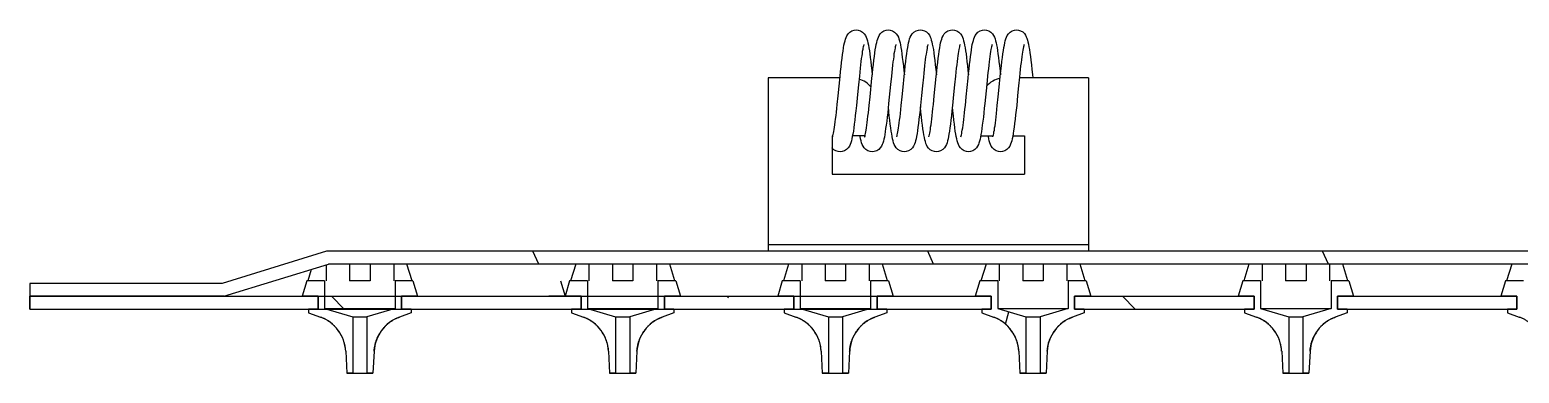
# Model space of a CAD drawing. Extents: x 0 to 1354, y -165 to 827.
# Drawn here: x 928.9 to 1045, y 630.4 to 657.1 of the extents above; entities that cross this region are included whole.
import ezdxf

# ---------------------------------------------------------------- set-up
doc = ezdxf.new("R2010")
doc.units = 0
doc.header["$LTSCALE"] = 10
doc.header["$MEASUREMENT"] = 0
doc.layers.get('0').update_dxf_attribs({"linetype": 'CONTINUOUS'})

msp = doc.modelspace()

# ---------------------------------------------------------------- linework, layer by layer
at = {"color": 7, "linetype": 'Continuous'}
for p, q in [((986.45, 653.35), (986.45, 639.85)), ((992.05, 653.35), (986.45, 653.35)), ((993.57, 653.49), (993.5, 652.81)), ((994.4, 651.87), (994.55, 653.33)), ((996.07, 653.48), (996, 652.83)), ((998.56, 653.42), (998.49, 652.74)), ((1001.07, 653.49), (1001, 652.81)), ((1001.9, 651.87), (1002.05, 653.33)), ((1003.57, 653.48), (1003.5, 652.83)), ((1006.06, 653.42), (1005.99, 652.74)), ((1011.45, 653.35), (1006.05, 653.35)), ((1011.45, 653.35), (1011.45, 639.85)), ((991.84, 651.27), (991.91, 651.95)), ((994.34, 651.21), (994.4, 651.87)), ((996, 652.83), (995.85, 651.37)), ((996.83, 651.19), (996.9, 651.87)), ((999.34, 651.27), (999.41, 651.95)), ((1001.84, 651.21), (1001.9, 651.87)), ((1003.5, 652.83), (1003.35, 651.37)), ((1004.33, 651.19), (1004.4, 651.87)), ((991.45, 648.85), (991.45, 645.85)), ((991.51, 648.85), (991.45, 648.85)), ((994.01, 648.85), (993.04, 648.85)), ((1003.04, 648.85), (1004.01, 648.85)), ((1005.54, 648.85), (1006.45, 648.85)), ((1006.45, 648.85), (1006.45, 645.85)), ((991.45, 645.85), (1006.45, 645.85)), ((1011.45, 640.35), (986.45, 640.35)), ((952.01, 639.85), (943.86, 637.35)), ((952.01, 639.85), (943.86, 637.35)), ((1064.86, 639.85), (952.01, 639.85)), ((1068.56, 639.85), (952.01, 639.85)), ((944.01, 636.35), (952.16, 638.85)), ((944.01, 636.35), (952.16, 638.85)), ((950.82, 638.44), (950.55, 637.55)), ((951.98, 638.8), (951.98, 637.55)), ((1069.41, 638.85), (952.16, 638.85)), ((953.81, 638.85), (953.81, 637.55)), ((955.41, 638.85), (955.41, 637.55)), ((957.25, 638.85), (957.25, 637.55)), ((958.68, 637.55), (958.28, 638.85)), ((971.45, 638.85), (971.05, 637.55)), ((972.48, 638.85), (972.48, 637.55)), ((974.31, 638.85), (974.31, 637.55)), ((975.91, 638.85), (975.91, 637.55)), ((977.75, 638.85), (977.75, 637.55)), ((979.18, 637.55), (978.78, 638.85)), ((988.04, 638.85), (987.64, 637.55)), ((989.07, 638.85), (989.07, 637.55)), ((990.9, 638.85), (990.9, 637.55)), ((992.5, 638.85), (992.5, 637.55)), ((994.33, 638.85), (994.33, 637.55)), ((995.76, 637.55), (995.37, 638.85)), ((1003.45, 638.85), (1003.05, 637.55)), ((1004.48, 638.85), (1004.48, 637.55)), ((1006.31, 638.85), (1006.31, 637.55)), ((1007.91, 638.85), (1007.91, 637.55)), ((1009.75, 638.85), (1009.75, 637.55)), ((1011.18, 637.55), (1010.78, 638.85)), ((1023.95, 638.85), (1023.55, 637.55)), ((1024.98, 638.85), (1024.98, 637.55)), ((1026.81, 638.85), (1026.81, 637.55)), ((1028.41, 638.85), (1028.41, 637.55)), ((1030.25, 638.85), (1030.25, 637.55)), ((1031.68, 637.55), (1031.28, 638.85)), ((1044.45, 638.85), (1044.05, 637.55)), ((943.86, 637.35), (928.86, 637.35)), ((928.86, 637.35), (928.86, 636.35)), ((928.86, 637.35), (928.86, 635.35)), ((943.86, 637.35), (928.86, 637.35)), ((950.47, 637.55), (950.11, 636.35)), ((950.47, 637.55), (950.11, 636.35)), ((951.86, 637.55), (950.47, 637.55)), ((951.86, 637.55), (950.47, 637.55)), ((951.86, 637.55), (951.86, 635.4)), ((951.86, 637.55), (951.86, 635.4)), ((955.41, 637.55), (953.81, 637.55)), ((958.75, 637.55), (957.36, 637.55)), ((957.36, 637.55), (957.36, 635.4)), ((957.36, 637.55), (957.36, 635.4)), ((958.75, 637.55), (957.36, 637.55)), ((958.75, 637.55), (959.11, 636.35)), ((958.75, 637.55), (959.11, 636.35)), ((970.25, 637.55), (970.61, 636.35)), ((970.25, 637.55), (970.61, 636.35)), ((970.97, 637.55), (970.61, 636.35)), ((970.97, 637.55), (970.61, 636.35)), ((972.36, 637.55), (970.97, 637.55)), ((972.36, 637.55), (970.97, 637.55)), ((972.36, 637.55), (972.36, 635.4)), ((972.36, 637.55), (972.36, 635.4)), ((975.91, 637.55), (974.31, 637.55)), ((979.25, 637.55), (977.86, 637.55)), ((977.86, 637.55), (977.86, 635.4)), ((977.86, 637.55), (977.86, 635.4)), ((979.25, 637.55), (977.86, 637.55)), ((979.25, 637.55), (979.61, 636.35)), ((979.25, 637.55), (979.61, 636.35)), ((987.56, 637.55), (987.2, 636.35)), ((987.56, 637.55), (987.2, 636.35)), ((988.95, 637.55), (987.56, 637.55)), ((988.95, 637.55), (987.56, 637.55)), ((988.95, 637.55), (988.95, 635.4)), ((988.95, 637.55), (988.95, 635.4)), ((992.5, 637.55), (990.9, 637.55)), ((995.84, 637.55), (994.45, 637.55)), ((994.45, 637.55), (994.45, 635.4)), ((994.45, 637.55), (994.45, 635.4)), ((995.84, 637.55), (994.45, 637.55)), ((995.84, 637.55), (996.2, 636.35)), ((995.84, 637.55), (996.2, 636.35)), ((1002.97, 637.55), (1002.61, 636.35)), ((1002.97, 637.55), (1002.61, 636.35)), ((1004.36, 637.55), (1002.97, 637.55)), ((1004.36, 637.55), (1002.97, 637.55)), ((1004.36, 637.55), (1004.36, 635.4)), ((1004.36, 637.55), (1004.36, 635.4)), ((1007.91, 637.55), (1006.31, 637.55)), ((1011.25, 637.55), (1009.86, 637.55)), ((1009.86, 637.55), (1009.86, 635.4)), ((1009.86, 637.55), (1009.86, 635.4)), ((1011.25, 637.55), (1009.86, 637.55)), ((1011.25, 637.55), (1011.61, 636.35)), ((1011.25, 637.55), (1011.61, 636.35)), ((1023.47, 637.55), (1023.11, 636.35)), ((1023.47, 637.55), (1023.11, 636.35)), ((1024.86, 637.55), (1023.47, 637.55)), ((1024.86, 637.55), (1023.47, 637.55)), ((1024.86, 637.55), (1024.86, 635.4)), ((1024.86, 637.55), (1024.86, 635.4)), ((1028.41, 637.55), (1026.81, 637.55)), ((1031.75, 637.55), (1030.36, 637.55)), ((1030.36, 637.55), (1030.36, 635.4)), ((1030.36, 637.55), (1030.36, 635.4)), ((1031.75, 637.55), (1030.36, 637.55)), ((1031.75, 637.55), (1032.11, 636.35)), ((1031.75, 637.55), (1032.11, 636.35)), ((1043.97, 637.55), (1043.61, 636.35)), ((1043.97, 637.55), (1043.61, 636.35)), ((1045.36, 637.55), (1043.97, 637.55)), ((1045.36, 637.55), (1043.97, 637.55)), ((928.86, 636.35), (951.36, 636.35)), ((928.86, 635.35), (928.86, 636.35)), ((944.01, 636.35), (928.86, 636.35)), ((928.86, 636.35), (951.36, 636.35)), ((948.86, 636.35), (962.86, 636.35)), ((948.86, 636.35), (962.86, 636.35)), ((951.36, 636.35), (950.11, 636.35)), ((951.36, 636.35), (951.36, 635.35)), ((951.36, 635.35), (951.36, 636.35)), ((951.36, 635.35), (951.36, 636.35)), ((957.86, 636.35), (957.86, 635.35)), ((959.11, 636.35), (957.86, 636.35)), ((957.86, 636.35), (971.86, 636.35)), ((957.86, 635.35), (957.86, 636.35)), ((957.86, 635.35), (957.86, 636.35)), ((957.86, 636.35), (971.86, 636.35)), ((970.61, 636.35), (969.36, 636.35)), ((969.36, 636.35), (983.36, 636.35)), ((969.36, 636.35), (983.36, 636.35)), ((971.86, 636.35), (970.61, 636.35)), ((971.86, 636.35), (971.86, 635.35)), ((971.86, 635.35), (971.86, 636.35)), ((971.86, 635.35), (971.86, 636.35)), ((978.36, 636.35), (978.36, 635.35)), ((979.61, 636.35), (978.36, 636.35)), ((978.36, 636.35), (992.36, 636.35)), ((978.36, 635.35), (978.36, 636.35)), ((978.36, 635.35), (978.36, 636.35)), ((978.36, 636.35), (992.36, 636.35)), ((988.45, 636.35), (987.2, 636.35)), ((988.45, 636.35), (988.45, 635.35)), ((988.45, 635.35), (988.45, 636.35)), ((988.45, 635.35), (988.45, 636.35)), ((989.86, 636.35), (1003.86, 636.35)), ((989.86, 636.35), (1003.86, 636.35)), ((994.95, 636.35), (994.95, 635.35)), ((996.2, 636.35), (994.95, 636.35)), ((994.95, 635.35), (994.95, 636.35)), ((994.95, 635.35), (994.95, 636.35)), ((1003.86, 636.35), (1002.61, 636.35)), ((1003.86, 636.35), (1003.86, 635.35)), ((1003.86, 635.35), (1003.86, 636.35)), ((1003.86, 635.35), (1003.86, 636.35)), ((1010.36, 636.35), (1010.36, 635.35)), ((1011.61, 636.35), (1010.36, 636.35)), ((1010.36, 636.35), (1024.36, 636.35)), ((1010.36, 635.35), (1010.36, 636.35)), ((1010.36, 635.35), (1010.36, 636.35)), ((1010.36, 636.35), (1024.36, 636.35)), ((1024.36, 636.35), (1023.11, 636.35)), ((1024.36, 636.35), (1024.36, 635.35)), ((1024.36, 635.35), (1024.36, 636.35)), ((1024.36, 635.35), (1024.36, 636.35)), ((1030.86, 636.35), (1030.86, 635.35)), ((1032.11, 636.35), (1030.86, 636.35)), ((1030.86, 636.35), (1044.86, 636.35)), ((1030.86, 635.35), (1030.86, 636.35)), ((1030.86, 635.35), (1030.86, 636.35)), ((1030.86, 636.35), (1044.86, 636.35)), ((1044.86, 636.35), (1043.61, 636.35)), ((1044.86, 636.35), (1044.86, 635.35)), ((1044.86, 635.35), (1044.86, 636.35)), ((1044.86, 635.35), (1044.86, 636.35)), ((928.86, 635.35), (951.36, 635.35)), ((928.86, 635.35), (951.36, 635.35)), ((948.86, 635.35), (962.86, 635.35)), ((948.86, 635.35), (962.86, 635.35)), ((951.36, 635.35), (950.61, 635.35)), ((950.61, 635.35), (950.61, 635.05)), ((950.61, 635.35), (950.61, 635.05)), ((950.61, 635.05), (951.54, 634.72)), ((950.61, 635.05), (951.54, 634.72)), ((951.86, 635.4), (954.06, 634.74)), ((951.86, 635.4), (954.06, 634.74)), ((951.86, 635.4), (957.36, 635.4)), ((954.06, 634.74), (954.06, 630.35)), ((954.06, 634.74), (954.06, 630.35)), ((954.06, 634.74), (955.16, 634.74)), ((957.36, 635.4), (955.16, 634.74)), ((957.36, 635.4), (955.16, 634.74)), ((955.16, 634.74), (955.16, 630.35)), ((955.16, 634.74), (955.16, 630.35)), ((958.61, 635.05), (957.69, 634.72)), ((958.61, 635.05), (957.69, 634.72)), ((958.61, 635.35), (957.86, 635.35)), ((957.86, 635.35), (971.86, 635.35)), ((957.86, 635.35), (971.86, 635.35)), ((958.61, 635.35), (958.61, 635.05)), ((958.61, 635.35), (958.61, 635.05)), ((969.36, 635.35), (983.36, 635.35)), ((969.36, 635.35), (983.36, 635.35)), ((971.86, 635.35), (971.11, 635.35)), ((971.11, 635.35), (971.11, 635.05)), ((971.11, 635.35), (971.11, 635.05)), ((971.11, 635.05), (972.04, 634.72)), ((971.11, 635.05), (972.04, 634.72)), ((972.36, 635.4), (974.56, 634.74)), ((972.36, 635.4), (974.56, 634.74)), ((972.36, 635.4), (977.86, 635.4)), ((974.56, 634.74), (974.56, 630.35)), ((974.56, 634.74), (974.56, 630.35)), ((974.56, 634.74), (975.66, 634.74)), ((977.86, 635.4), (975.66, 634.74)), ((977.86, 635.4), (975.66, 634.74)), ((975.66, 634.74), (975.66, 630.35)), ((975.66, 634.74), (975.66, 630.35)), ((979.11, 635.05), (978.19, 634.72)), ((979.11, 635.05), (978.19, 634.72)), ((979.11, 635.35), (978.36, 635.35)), ((978.36, 635.35), (992.36, 635.35)), ((978.36, 635.35), (992.36, 635.35)), ((979.11, 635.35), (979.11, 635.05)), ((979.11, 635.35), (979.11, 635.05)), ((988.45, 635.35), (987.7, 635.35)), ((987.7, 635.35), (987.7, 635.05)), ((987.7, 635.35), (987.7, 635.05)), ((987.7, 635.05), (988.62, 634.72)), ((987.7, 635.05), (988.62, 634.72)), ((988.95, 635.4), (991.15, 634.74)), ((988.95, 635.4), (991.15, 634.74)), ((988.95, 635.4), (994.45, 635.4)), ((989.86, 635.35), (1003.86, 635.35)), ((989.86, 635.35), (1003.86, 635.35)), ((991.15, 634.74), (991.15, 630.35)), ((991.15, 634.74), (991.15, 630.35)), ((991.15, 634.74), (992.25, 634.74)), ((994.45, 635.4), (992.25, 634.74)), ((994.45, 635.4), (992.25, 634.74)), ((992.25, 634.74), (992.25, 630.35)), ((992.25, 634.74), (992.25, 630.35)), ((995.7, 635.05), (994.78, 634.72)), ((995.7, 635.05), (994.78, 634.72)), ((995.7, 635.35), (994.95, 635.35)), ((995.7, 635.35), (995.7, 635.05)), ((995.7, 635.35), (995.7, 635.05)), ((1003.86, 635.35), (1003.11, 635.35)), ((1003.11, 635.35), (1003.11, 635.05)), ((1003.11, 635.35), (1003.11, 635.05)), ((1003.11, 635.05), (1004.04, 634.72)), ((1003.11, 635.05), (1004.04, 634.72)), ((1004.36, 635.4), (1006.56, 634.74)), ((1004.36, 635.4), (1006.56, 634.74)), ((1004.36, 635.4), (1009.86, 635.4)), ((1006.56, 634.74), (1006.56, 630.35)), ((1006.56, 634.74), (1006.56, 630.35)), ((1006.56, 634.74), (1007.66, 634.74)), ((1009.86, 635.4), (1007.66, 634.74)), ((1009.86, 635.4), (1007.66, 634.74)), ((1007.66, 634.74), (1007.66, 630.35)), ((1007.66, 634.74), (1007.66, 630.35)), ((1011.11, 635.05), (1010.19, 634.72)), ((1011.11, 635.05), (1010.19, 634.72)), ((1011.11, 635.35), (1010.36, 635.35)), ((1010.36, 635.35), (1024.36, 635.35)), ((1010.36, 635.35), (1024.36, 635.35)), ((1011.11, 635.35), (1011.11, 635.05)), ((1011.11, 635.35), (1011.11, 635.05)), ((1024.36, 635.35), (1023.61, 635.35)), ((1023.61, 635.35), (1023.61, 635.05)), ((1023.61, 635.35), (1023.61, 635.05)), ((1023.61, 635.05), (1024.54, 634.72)), ((1023.61, 635.05), (1024.54, 634.72)), ((1024.86, 635.4), (1027.06, 634.74)), ((1024.86, 635.4), (1027.06, 634.74)), ((1024.86, 635.4), (1030.36, 635.4)), ((1027.06, 634.74), (1027.06, 630.35)), ((1027.06, 634.74), (1027.06, 630.35)), ((1027.06, 634.74), (1028.16, 634.74)), ((1030.36, 635.4), (1028.16, 634.74)), ((1030.36, 635.4), (1028.16, 634.74)), ((1028.16, 634.74), (1028.16, 630.35)), ((1028.16, 634.74), (1028.16, 630.35)), ((1031.61, 635.05), (1030.69, 634.72)), ((1031.61, 635.05), (1030.69, 634.72)), ((1031.61, 635.35), (1030.86, 635.35)), ((1030.86, 635.35), (1044.86, 635.35)), ((1030.86, 635.35), (1044.86, 635.35)), ((1031.61, 635.35), (1031.61, 635.05)), ((1031.61, 635.35), (1031.61, 635.05)), ((1044.86, 635.35), (1044.11, 635.35)), ((1044.11, 635.35), (1044.11, 635.05)), ((1044.11, 635.35), (1044.11, 635.05)), ((1044.11, 635.05), (1045.04, 634.72)), ((1044.11, 635.05), (1045.04, 634.72)), ((953.51, 632.06), (953.59, 630.35)), ((953.51, 632.06), (953.59, 630.35)), ((955.72, 632.06), (955.63, 630.35)), ((955.72, 632.06), (955.63, 630.35)), ((974.01, 632.06), (974.09, 630.35)), ((974.01, 632.06), (974.09, 630.35)), ((976.22, 632.06), (976.13, 630.35)), ((976.22, 632.06), (976.13, 630.35)), ((990.59, 632.06), (990.68, 630.35)), ((990.59, 632.06), (990.68, 630.35)), ((992.81, 632.06), (992.72, 630.35)), ((992.81, 632.06), (992.72, 630.35)), ((1006.01, 632.06), (1006.09, 630.35)), ((1006.01, 632.06), (1006.09, 630.35)), ((1008.22, 632.06), (1008.13, 630.35)), ((1008.22, 632.06), (1008.13, 630.35)), ((1026.51, 632.06), (1026.59, 630.35)), ((1026.51, 632.06), (1026.59, 630.35)), ((1028.72, 632.06), (1028.63, 630.35)), ((1028.72, 632.06), (1028.63, 630.35)), ((954.06, 630.35), (953.59, 630.35)), ((953.59, 630.35), (955.63, 630.35)), ((955.63, 630.35), (955.16, 630.35)), ((974.56, 630.35), (974.09, 630.35)), ((974.09, 630.35), (976.13, 630.35)), ((976.13, 630.35), (975.66, 630.35)), ((991.15, 630.35), (990.68, 630.35)), ((990.68, 630.35), (992.72, 630.35)), ((992.72, 630.35), (992.25, 630.35)), ((1006.56, 630.35), (1006.09, 630.35)), ((1006.09, 630.35), (1008.13, 630.35)), ((1008.13, 630.35), (1007.66, 630.35)), ((1027.06, 630.35), (1026.59, 630.35)), ((1026.59, 630.35), (1028.63, 630.35)), ((1028.63, 630.35), (1028.16, 630.35))]:
    msp.add_line(p, q, dxfattribs=at)
at = {"color": 2, "linetype": 'Continuous'}
for p, q in [((968.56, 638.85), (968.09, 639.85)), ((999.36, 638.85), (998.9, 639.85)), ((1030.17, 638.85), (1029.7, 639.85)), ((952.39, 636.35), (953.39, 635.35)), ((983.24, 636.35), (983.36, 636.23)), ((1014.08, 636.35), (1015.08, 635.35)), ((1004.96, 634.18), (1005.22, 635.14))]:
    msp.add_line(p, q, dxfattribs=at)
at = {"color": 7, "linetype": 'Continuous'}
for points in [[(992.06, 653.47), (992.1, 653.85), (992.14, 654.21), (992.18, 654.56), (992.22, 654.88), (992.26, 655.18), (992.3, 655.44), (992.34, 655.68), (992.37, 655.89), (992.41, 656.08), (992.45, 656.24), (992.49, 656.38), (992.54, 656.51), (992.6, 656.64), (992.69, 656.78), (992.82, 656.91), (992.98, 657.02), (993.17, 657.08), (993.33, 657.09)], [(993.33, 657.09), (993.48, 657.08), (993.66, 657.02), (993.82, 656.92), (993.95, 656.79), (994.05, 656.65), (994.11, 656.52), (994.16, 656.39), (994.2, 656.25), (994.24, 656.09), (994.28, 655.91), (994.31, 655.7), (994.35, 655.47), (994.39, 655.22), (994.42, 654.94), (994.46, 654.63), (994.5, 654.3), (994.54, 653.94), (994.58, 653.58)], [(994.55, 653.33), (994.59, 653.7), (994.63, 654.06), (994.66, 654.4), (994.7, 654.73), (994.74, 655.02), (994.78, 655.3), (994.81, 655.54), (994.85, 655.76), (994.88, 655.95), (994.92, 656.12), (994.96, 656.27), (995, 656.4), (995.05, 656.53), (995.11, 656.66), (995.2, 656.79), (995.32, 656.92), (995.48, 657.02), (995.67, 657.08), (995.83, 657.09)], [(995.83, 657.09), (995.98, 657.08), (996.16, 657.02), (996.32, 656.92), (996.45, 656.79), (996.54, 656.65), (996.61, 656.52), (996.66, 656.39), (996.7, 656.25), (996.74, 656.09), (996.77, 655.92), (996.81, 655.71), (996.85, 655.49), (996.88, 655.23), (996.92, 654.95), (996.96, 654.64), (997, 654.29), (997.04, 653.91), (997.08, 653.58)], [(997.06, 653.47), (997.11, 653.89), (997.15, 654.28), (997.19, 654.63), (997.23, 654.94), (997.27, 655.23), (997.3, 655.48), (997.34, 655.71), (997.38, 655.91), (997.41, 656.09), (997.45, 656.25), (997.49, 656.39), (997.54, 656.52), (997.61, 656.65), (997.7, 656.79), (997.83, 656.92), (997.99, 657.02), (998.17, 657.08), (998.33, 657.09)], [(998.33, 657.09), (998.48, 657.08), (998.65, 657.02), (998.81, 656.93), (998.94, 656.81), (999.03, 656.68), (999.09, 656.56), (999.14, 656.44), (999.18, 656.3), (999.22, 656.15), (999.26, 655.98), (999.3, 655.78), (999.34, 655.56), (999.37, 655.31), (999.41, 655.03), (999.45, 654.72), (999.49, 654.38), (999.53, 654.01), (999.58, 653.58)], [(999.56, 653.47), (999.6, 653.85), (999.64, 654.21), (999.68, 654.56), (999.72, 654.88), (999.76, 655.18), (999.8, 655.44), (999.84, 655.68), (999.87, 655.89), (999.91, 656.08), (999.95, 656.24), (999.99, 656.38), (1000.04, 656.51), (1000.1, 656.64), (1000.19, 656.78), (1000.32, 656.91), (1000.48, 657.02), (1000.67, 657.08), (1000.83, 657.09)], [(1000.83, 657.09), (1000.98, 657.08), (1001.16, 657.02), (1001.32, 656.92), (1001.45, 656.79), (1001.55, 656.65), (1001.61, 656.52), (1001.66, 656.39), (1001.7, 656.25), (1001.74, 656.09), (1001.78, 655.91), (1001.81, 655.7), (1001.85, 655.47), (1001.89, 655.22), (1001.92, 654.94), (1001.96, 654.63), (1002, 654.3), (1002.04, 653.94), (1002.08, 653.58)], [(1002.05, 653.33), (1002.09, 653.7), (1002.13, 654.06), (1002.16, 654.4), (1002.2, 654.73), (1002.24, 655.02), (1002.28, 655.3), (1002.31, 655.54), (1002.35, 655.76), (1002.38, 655.95), (1002.42, 656.12), (1002.46, 656.27), (1002.5, 656.4), (1002.55, 656.53), (1002.61, 656.66), (1002.7, 656.79), (1002.82, 656.92), (1002.98, 657.02), (1003.17, 657.08), (1003.33, 657.09)], [(1003.33, 657.09), (1003.48, 657.08), (1003.66, 657.02), (1003.82, 656.92), (1003.95, 656.79), (1004.04, 656.65), (1004.11, 656.52), (1004.16, 656.39), (1004.2, 656.25), (1004.24, 656.09), (1004.27, 655.92), (1004.31, 655.71), (1004.35, 655.49), (1004.38, 655.23), (1004.42, 654.95), (1004.46, 654.64), (1004.5, 654.29), (1004.54, 653.91), (1004.58, 653.58)], [(1004.56, 653.47), (1004.61, 653.89), (1004.65, 654.28), (1004.69, 654.63), (1004.73, 654.94), (1004.77, 655.23), (1004.8, 655.48), (1004.84, 655.71), (1004.88, 655.91), (1004.91, 656.09), (1004.95, 656.25), (1004.99, 656.39), (1005.04, 656.52), (1005.11, 656.65), (1005.2, 656.79), (1005.33, 656.92), (1005.49, 657.02), (1005.67, 657.08), (1005.83, 657.09)], [(1005.83, 657.09), (1005.98, 657.08), (1006.15, 657.02), (1006.31, 656.93), (1006.44, 656.81), (1006.53, 656.68), (1006.59, 656.56), (1006.64, 656.44), (1006.68, 656.3), (1006.72, 656.15), (1006.76, 655.98), (1006.8, 655.78), (1006.84, 655.56), (1006.87, 655.31), (1006.91, 655.03), (1006.95, 654.72), (1006.99, 654.38), (1007.03, 654.01), (1007.07, 653.62), (1007.1, 653.35)], [(993.92, 655.94), (993.92, 655.94), (993.91, 655.91), (993.89, 655.85), (993.87, 655.77), (993.85, 655.67), (993.83, 655.55), (993.8, 655.4), (993.78, 655.24), (993.75, 655.06), (993.72, 654.85), (993.69, 654.62), (993.66, 654.37), (993.63, 654.1), (993.6, 653.81), (993.57, 653.49)], [(996.42, 655.94), (996.42, 655.94), (996.41, 655.91), (996.39, 655.86), (996.37, 655.78), (996.35, 655.67), (996.33, 655.55), (996.3, 655.4), (996.27, 655.22), (996.25, 655.03), (996.22, 654.82), (996.19, 654.59), (996.16, 654.34), (996.13, 654.07), (996.1, 653.78), (996.07, 653.48)], [(998.92, 655.94), (998.92, 655.94), (998.91, 655.9), (998.89, 655.84), (998.87, 655.76), (998.85, 655.65), (998.82, 655.52), (998.8, 655.36), (998.77, 655.19), (998.74, 654.99), (998.71, 654.77), (998.68, 654.54), (998.65, 654.29), (998.62, 654.01), (998.59, 653.72), (998.56, 653.42)], [(1001.42, 655.94), (1001.42, 655.94), (1001.41, 655.91), (1001.39, 655.85), (1001.37, 655.77), (1001.35, 655.67), (1001.33, 655.55), (1001.3, 655.4), (1001.28, 655.24), (1001.25, 655.06), (1001.22, 654.85), (1001.19, 654.62), (1001.16, 654.37), (1001.13, 654.1), (1001.1, 653.81), (1001.07, 653.49)], [(1003.92, 655.94), (1003.92, 655.94), (1003.91, 655.91), (1003.89, 655.86), (1003.87, 655.78), (1003.85, 655.67), (1003.83, 655.55), (1003.8, 655.4), (1003.77, 655.22), (1003.75, 655.03), (1003.72, 654.82), (1003.69, 654.59), (1003.66, 654.34), (1003.63, 654.07), (1003.6, 653.78), (1003.57, 653.48)], [(1006.42, 655.94), (1006.42, 655.94), (1006.41, 655.9), (1006.39, 655.84), (1006.37, 655.76), (1006.35, 655.65), (1006.32, 655.52), (1006.3, 655.36), (1006.27, 655.19), (1006.24, 654.99), (1006.21, 654.77), (1006.18, 654.54), (1006.15, 654.29), (1006.12, 654.01), (1006.09, 653.72), (1006.06, 653.42)], [(991.91, 651.95), (991.99, 652.7), (992.06, 653.47)], [(996.9, 651.87), (996.98, 652.63), (997.06, 653.47)], [(999.41, 651.95), (999.49, 652.7), (999.56, 653.47)], [(1004.4, 651.87), (1004.48, 652.63), (1004.56, 653.47)], [(993.5, 652.81), (993.42, 652.05), (993.34, 651.21)], [(998.49, 652.74), (998.41, 651.99), (998.34, 651.21)], [(1001, 652.81), (1000.92, 652.05), (1000.84, 651.21)], [(1005.99, 652.74), (1005.91, 651.99), (1005.84, 651.21)], [(991.51, 648.85), (991.53, 648.93), (991.56, 649.04), (991.58, 649.18), (991.61, 649.33), (991.63, 649.51), (991.66, 649.7), (991.69, 649.92), (991.72, 650.15), (991.75, 650.41), (991.78, 650.68), (991.81, 650.97), (991.84, 651.27)], [(993.34, 651.21), (993.29, 650.79), (993.25, 650.41), (993.21, 650.06), (993.17, 649.74), (993.13, 649.46), (993.1, 649.21), (993.06, 648.98)], [(994.01, 648.83), (994.03, 648.91), (994.05, 649.01), (994.07, 649.14), (994.1, 649.29), (994.13, 649.47), (994.16, 649.66), (994.18, 649.87), (994.21, 650.11), (994.24, 650.36), (994.27, 650.63), (994.3, 650.91), (994.34, 651.21)], [(995.85, 651.37), (995.81, 651), (995.78, 650.64), (995.74, 650.29), (995.7, 649.97), (995.66, 649.67), (995.62, 649.4), (995.59, 649.15), (995.55, 648.93), (995.52, 648.74), (995.48, 648.57), (995.44, 648.42), (995.4, 648.28), (995.35, 648.16), (995.29, 648.03), (995.2, 647.9), (995.08, 647.77), (994.92, 647.67), (994.73, 647.61), (994.58, 647.59)], [(997.08, 647.59), (996.92, 647.61), (996.74, 647.67), (996.58, 647.77), (996.45, 647.9), (996.36, 648.04), (996.29, 648.17), (996.24, 648.3), (996.2, 648.44), (996.16, 648.6), (996.13, 648.78), (996.09, 648.99), (996.05, 649.21), (996.02, 649.47), (995.98, 649.75), (995.94, 650.05), (995.9, 650.38), (995.86, 650.74), (995.83, 651.11)], [(996.48, 648.75), (996.48, 648.75), (996.49, 648.78), (996.51, 648.84), (996.53, 648.92), (996.55, 649.02), (996.57, 649.14), (996.6, 649.29), (996.62, 649.45), (996.65, 649.63), (996.68, 649.84), (996.71, 650.07), (996.74, 650.32), (996.77, 650.59), (996.8, 650.88), (996.83, 651.19)], [(998.34, 651.21), (998.3, 650.83), (998.26, 650.47), (998.22, 650.13), (998.18, 649.81), (998.14, 649.51), (998.1, 649.24), (998.07, 649.01), (998.03, 648.8), (997.99, 648.61), (997.95, 648.45), (997.91, 648.31), (997.86, 648.18), (997.8, 648.04), (997.71, 647.91), (997.58, 647.77), (997.41, 647.67), (997.23, 647.61), (997.08, 647.59)], [(999.58, 647.59), (999.42, 647.61), (999.24, 647.67), (999.09, 647.76), (998.96, 647.88), (998.87, 648.01), (998.81, 648.13), (998.76, 648.25), (998.72, 648.39), (998.68, 648.54), (998.64, 648.71), (998.6, 648.91), (998.57, 649.13), (998.53, 649.38), (998.49, 649.66), (998.45, 649.97), (998.41, 650.31), (998.37, 650.67), (998.33, 651.11)], [(998.98, 648.75), (998.98, 648.75), (999, 648.79), (999.01, 648.85), (999.03, 648.93), (999.06, 649.04), (999.08, 649.18), (999.11, 649.33), (999.13, 649.51), (999.16, 649.7), (999.19, 649.92), (999.22, 650.15), (999.25, 650.41), (999.28, 650.68), (999.31, 650.97), (999.34, 651.27)], [(1000.84, 651.21), (1000.79, 650.79), (1000.75, 650.41), (1000.71, 650.06), (1000.67, 649.74), (1000.63, 649.46), (1000.6, 649.21), (1000.56, 648.98), (1000.52, 648.78), (1000.49, 648.6), (1000.45, 648.44), (1000.41, 648.3), (1000.36, 648.17), (1000.29, 648.04), (1000.2, 647.9), (1000.07, 647.77), (999.91, 647.67), (999.73, 647.61), (999.58, 647.59)], [(1002.08, 647.59), (1001.92, 647.61), (1001.74, 647.67), (1001.58, 647.77), (1001.45, 647.9), (1001.36, 648.04), (1001.29, 648.17), (1001.24, 648.3), (1001.2, 648.44), (1001.16, 648.6), (1001.13, 648.78), (1001.09, 648.98), (1001.05, 649.21), (1001.02, 649.46), (1000.98, 649.74), (1000.94, 650.06), (1000.9, 650.4), (1000.86, 650.79), (1000.83, 651.11)], [(1001.48, 648.75), (1001.48, 648.75), (1001.49, 648.77), (1001.51, 648.83), (1001.53, 648.91), (1001.55, 649.01), (1001.57, 649.14), (1001.6, 649.29), (1001.63, 649.47), (1001.66, 649.66), (1001.68, 649.87), (1001.71, 650.11), (1001.74, 650.36), (1001.77, 650.63), (1001.8, 650.91), (1001.84, 651.21)], [(1003.35, 651.37), (1003.31, 651), (1003.28, 650.64), (1003.24, 650.29), (1003.2, 649.97), (1003.16, 649.67), (1003.12, 649.4), (1003.09, 649.15), (1003.05, 648.93)], [(1004.01, 648.84), (1004.03, 648.92), (1004.05, 649.02), (1004.07, 649.14), (1004.1, 649.29), (1004.12, 649.45), (1004.15, 649.63), (1004.18, 649.84), (1004.21, 650.07), (1004.24, 650.32), (1004.27, 650.59), (1004.3, 650.88), (1004.33, 651.19)], [(1005.84, 651.21), (1005.8, 650.83), (1005.76, 650.47), (1005.72, 650.13), (1005.68, 649.81), (1005.64, 649.51), (1005.6, 649.24), (1005.57, 649.01)], [(991.48, 648.75), (991.48, 648.75), (991.5, 648.79), (991.51, 648.85)], [(993.06, 648.98), (993.02, 648.78), (992.99, 648.6), (992.95, 648.44), (992.91, 648.3), (992.86, 648.17), (992.79, 648.04), (992.7, 647.9), (992.57, 647.77), (992.41, 647.67), (992.23, 647.61), (992.08, 647.59)], [(994.58, 647.59), (994.42, 647.61), (994.24, 647.67), (994.08, 647.77), (993.95, 647.9), (993.86, 648.04), (993.79, 648.17), (993.74, 648.3), (993.7, 648.44), (993.66, 648.6), (993.63, 648.78), (993.61, 648.85)], [(993.98, 648.75), (993.98, 648.75), (993.99, 648.77), (994.01, 648.83)], [(1003.05, 648.93), (1003.02, 648.74), (1002.98, 648.57), (1002.94, 648.42), (1002.9, 648.28), (1002.85, 648.16), (1002.79, 648.03), (1002.7, 647.9), (1002.58, 647.77), (1002.42, 647.67), (1002.23, 647.61), (1002.08, 647.59)], [(1004.58, 647.59), (1004.42, 647.61), (1004.24, 647.67), (1004.08, 647.77), (1003.95, 647.9), (1003.86, 648.04), (1003.79, 648.17), (1003.74, 648.3), (1003.7, 648.44), (1003.66, 648.6), (1003.63, 648.78), (1003.61, 648.85)], [(1003.98, 648.75), (1003.98, 648.75), (1003.99, 648.78), (1004.01, 648.84)], [(1005.57, 649.01), (1005.53, 648.8), (1005.49, 648.61), (1005.45, 648.45), (1005.41, 648.31), (1005.36, 648.18), (1005.3, 648.04), (1005.21, 647.91), (1005.08, 647.77), (1004.91, 647.67), (1004.73, 647.61), (1004.58, 647.59)], [(992.08, 647.59), (991.92, 647.61), (991.74, 647.67), (991.59, 647.76), (991.46, 647.88), (991.45, 647.9)]]:
    msp.add_lwpolyline(points, dxfattribs=at)
for centre, radius, start, end in [((992.95, 651.35), 2, 39.824, 72.7172), ((1004.95, 651.35), 2, 101.6184, 137.2476), ((950.51, 631.9), 3, 3, 70), ((958.72, 631.9), 3, 110, 177), ((971.01, 631.9), 3, 3, 70), ((979.22, 631.9), 3, 110, 177), ((987.6, 631.9), 3, 3, 70), ((995.81, 631.9), 3, 110, 177), ((1003.01, 631.9), 3, 3, 70), ((1011.22, 631.9), 3, 110, 177), ((1023.51, 631.9), 3, 3, 70), ((1031.72, 631.9), 3, 110, 177)]:
    msp.add_arc(centre, radius, start, end, dxfattribs=at)
for points, start_tangent, end_tangent in [([(953.51, 632.06), (953.5, 632.16), (953.49, 632.27), (953.47, 632.37), (953.45, 632.48), (953.43, 632.58), (953.4, 632.69), (953.37, 632.79), (953.34, 632.9), (953.3, 633), (953.26, 633.1), (953.21, 633.2), (953.16, 633.3), (953.11, 633.4), (953.05, 633.5), (952.99, 633.59), (952.92, 633.68), (952.85, 633.77), (952.78, 633.86), (952.7, 633.94), (952.63, 634.03), (952.55, 634.1), (952.46, 634.18), (952.38, 634.25), (952.29, 634.32), (952.2, 634.38), (952.11, 634.44), (952.01, 634.5), (951.92, 634.55), (951.83, 634.6), (951.73, 634.64), (951.63, 634.68), (951.54, 634.72)], (-0.052336, 0.99863), (-0.939693, 0.34202)), ([(955.72, 632.06), (955.73, 632.16), (955.74, 632.27), (955.76, 632.37), (955.78, 632.48), (955.8, 632.58), (955.82, 632.69), (955.85, 632.79), (955.89, 632.9), (955.93, 633), (955.97, 633.1), (956.02, 633.2), (956.07, 633.3), (956.12, 633.4), (956.18, 633.5), (956.24, 633.59), (956.31, 633.68), (956.38, 633.77), (956.45, 633.86), (956.52, 633.94), (956.6, 634.03), (956.68, 634.1), (956.77, 634.18), (956.85, 634.25), (956.94, 634.32), (957.03, 634.38), (957.12, 634.44), (957.21, 634.5), (957.31, 634.55), (957.4, 634.6), (957.5, 634.64), (957.6, 634.68), (957.69, 634.72)], (0.052336, 0.99863), (0.939693, 0.34202)), ([(974.01, 632.06), (974, 632.16), (973.99, 632.27), (973.97, 632.37), (973.95, 632.48), (973.93, 632.58), (973.9, 632.69), (973.87, 632.79), (973.84, 632.9), (973.8, 633), (973.76, 633.1), (973.71, 633.2), (973.66, 633.3), (973.61, 633.4), (973.55, 633.5), (973.49, 633.59), (973.42, 633.68), (973.35, 633.77), (973.28, 633.86), (973.2, 633.94), (973.13, 634.03), (973.05, 634.1), (972.96, 634.18), (972.88, 634.25), (972.79, 634.32), (972.7, 634.38), (972.61, 634.44), (972.51, 634.5), (972.42, 634.55), (972.33, 634.6), (972.23, 634.64), (972.13, 634.68), (972.04, 634.72)], (-0.052336, 0.99863), (-0.939693, 0.34202)), ([(976.22, 632.06), (976.23, 632.16), (976.24, 632.27), (976.26, 632.37), (976.28, 632.48), (976.3, 632.58), (976.32, 632.69), (976.35, 632.79), (976.39, 632.9), (976.43, 633), (976.47, 633.1), (976.52, 633.2), (976.57, 633.3), (976.62, 633.4), (976.68, 633.5), (976.74, 633.59), (976.81, 633.68), (976.88, 633.77), (976.95, 633.86), (977.02, 633.94), (977.1, 634.03), (977.18, 634.1), (977.27, 634.18), (977.35, 634.25), (977.44, 634.32), (977.53, 634.38), (977.62, 634.44), (977.71, 634.5), (977.81, 634.55), (977.9, 634.6), (978, 634.64), (978.1, 634.68), (978.19, 634.72)], (0.052336, 0.99863), (0.939693, 0.34202)), ([(990.59, 632.06), (990.58, 632.16), (990.57, 632.27), (990.56, 632.37), (990.54, 632.48), (990.52, 632.58), (990.49, 632.69), (990.46, 632.79), (990.43, 632.9), (990.39, 633), (990.34, 633.1), (990.3, 633.2), (990.25, 633.3), (990.19, 633.4), (990.14, 633.5), (990.07, 633.59), (990.01, 633.68), (989.94, 633.77), (989.87, 633.86), (989.79, 633.94), (989.71, 634.03), (989.63, 634.1), (989.55, 634.18), (989.46, 634.25), (989.38, 634.32), (989.29, 634.38), (989.19, 634.44), (989.1, 634.5), (989.01, 634.55), (988.91, 634.6), (988.82, 634.64), (988.72, 634.68), (988.62, 634.72)], (-0.052336, 0.99863), (-0.939693, 0.34202)), ([(992.81, 632.06), (992.82, 632.16), (992.83, 632.27), (992.84, 632.37), (992.86, 632.48), (992.88, 632.58), (992.91, 632.69), (992.94, 632.79), (992.98, 632.9), (993.02, 633), (993.06, 633.1), (993.1, 633.2), (993.16, 633.3), (993.21, 633.4), (993.27, 633.5), (993.33, 633.59), (993.39, 633.68), (993.46, 633.77), (993.54, 633.86), (993.61, 633.94), (993.69, 634.03), (993.77, 634.1), (993.85, 634.18), (993.94, 634.25), (994.03, 634.32), (994.12, 634.38), (994.21, 634.44), (994.3, 634.5), (994.4, 634.55), (994.49, 634.6), (994.59, 634.64), (994.68, 634.68), (994.78, 634.72)], (0.052336, 0.99863), (0.939693, 0.34202)), ([(1006.01, 632.06), (1006, 632.16), (1005.99, 632.27), (1005.97, 632.37), (1005.95, 632.48), (1005.93, 632.58), (1005.9, 632.69), (1005.87, 632.79), (1005.84, 632.9), (1005.8, 633), (1005.76, 633.1), (1005.71, 633.2), (1005.66, 633.3), (1005.61, 633.4), (1005.55, 633.5), (1005.49, 633.59), (1005.42, 633.68), (1005.35, 633.77), (1005.28, 633.86), (1005.2, 633.94), (1005.13, 634.03), (1005.05, 634.1), (1004.96, 634.18), (1004.88, 634.25), (1004.79, 634.32), (1004.7, 634.38), (1004.61, 634.44), (1004.51, 634.5), (1004.42, 634.55), (1004.33, 634.6), (1004.23, 634.64), (1004.13, 634.68), (1004.04, 634.72)], (-0.052336, 0.99863), (-0.939693, 0.34202)), ([(1008.22, 632.06), (1008.23, 632.16), (1008.24, 632.27), (1008.26, 632.37), (1008.28, 632.48), (1008.3, 632.58), (1008.32, 632.69), (1008.35, 632.79), (1008.39, 632.9), (1008.43, 633), (1008.47, 633.1), (1008.52, 633.2), (1008.57, 633.3), (1008.62, 633.4), (1008.68, 633.5), (1008.74, 633.59), (1008.81, 633.68), (1008.88, 633.77), (1008.95, 633.86), (1009.02, 633.94), (1009.1, 634.03), (1009.18, 634.1), (1009.27, 634.18), (1009.35, 634.25), (1009.44, 634.32), (1009.53, 634.38), (1009.62, 634.44), (1009.71, 634.5), (1009.81, 634.55), (1009.9, 634.6), (1010, 634.64), (1010.1, 634.68), (1010.19, 634.72)], (0.052336, 0.99863), (0.939693, 0.34202)), ([(1026.51, 632.06), (1026.5, 632.16), (1026.49, 632.27), (1026.47, 632.37), (1026.45, 632.48), (1026.43, 632.58), (1026.4, 632.69), (1026.37, 632.79), (1026.34, 632.9), (1026.3, 633), (1026.26, 633.1), (1026.21, 633.2), (1026.16, 633.3), (1026.11, 633.4), (1026.05, 633.5), (1025.99, 633.59), (1025.92, 633.68), (1025.85, 633.77), (1025.78, 633.86), (1025.7, 633.94), (1025.63, 634.03), (1025.55, 634.1), (1025.46, 634.18), (1025.38, 634.25), (1025.29, 634.32), (1025.2, 634.38), (1025.11, 634.44), (1025.01, 634.5), (1024.92, 634.55), (1024.83, 634.6), (1024.73, 634.64), (1024.63, 634.68), (1024.54, 634.72)], (-0.052336, 0.99863), (-0.939693, 0.34202)), ([(1028.72, 632.06), (1028.73, 632.16), (1028.74, 632.27), (1028.76, 632.37), (1028.78, 632.48), (1028.8, 632.58), (1028.82, 632.69), (1028.85, 632.79), (1028.89, 632.9), (1028.93, 633), (1028.97, 633.1), (1029.02, 633.2), (1029.07, 633.3), (1029.12, 633.4), (1029.18, 633.5), (1029.24, 633.59), (1029.31, 633.68), (1029.38, 633.77), (1029.45, 633.86), (1029.52, 633.94), (1029.6, 634.03), (1029.68, 634.1), (1029.77, 634.18), (1029.85, 634.25), (1029.94, 634.32), (1030.03, 634.38), (1030.12, 634.44), (1030.21, 634.5), (1030.31, 634.55), (1030.4, 634.6), (1030.5, 634.64), (1030.6, 634.68), (1030.69, 634.72)], (0.052336, 0.99863), (0.939693, 0.34202)), ([(1047.01, 632.06), (1047, 632.16), (1046.99, 632.27), (1046.97, 632.37), (1046.95, 632.48), (1046.93, 632.58), (1046.9, 632.69), (1046.87, 632.79), (1046.84, 632.9), (1046.8, 633), (1046.76, 633.1), (1046.71, 633.2), (1046.66, 633.3), (1046.61, 633.4), (1046.55, 633.5), (1046.49, 633.59), (1046.42, 633.68), (1046.35, 633.77), (1046.28, 633.86), (1046.2, 633.94), (1046.13, 634.03), (1046.05, 634.1), (1045.96, 634.18), (1045.88, 634.25), (1045.79, 634.32), (1045.7, 634.38), (1045.61, 634.44), (1045.51, 634.5), (1045.42, 634.55), (1045.33, 634.6), (1045.23, 634.64), (1045.13, 634.68), (1045.04, 634.72)], (-0.052336, 0.99863), (-0.939693, 0.34202))]:
    msp.add_spline(points, degree=3, dxfattribs=dict(at, start_tangent=start_tangent, end_tangent=end_tangent))

doc.saveas('drawing.dxf')
